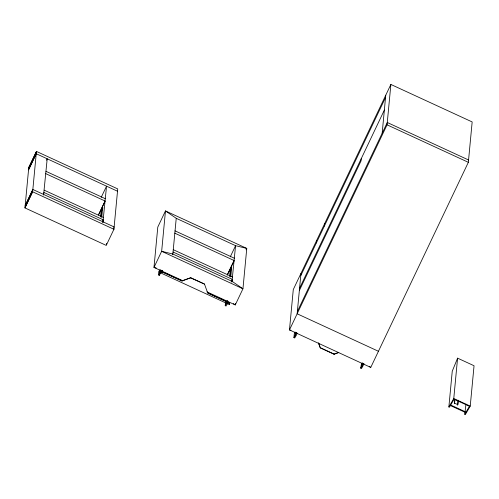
<?xml version="1.0" encoding="UTF-8"?>
<svg xmlns="http://www.w3.org/2000/svg" width="499" height="499" viewBox="0 0 499 499"><rect width="100%" height="100%" fill="white"/><g stroke="black" fill="none" stroke-linecap="round" stroke-linejoin="round"><path stroke-width="0.75" d="M24.95 207.921L28.767 167.552L36.446 151.415L117.733 188.909L113.915 229.278L106.243 245.414L24.95 207.921L32.628 191.791L36.446 151.415M43.631 194.392L43.756 193.038M100.549 216.984L101.185 210.266L102.719 207.041L101.734 217.489M101.166 216.491L101.734 210.522L102.962 207.94M106.505 244.76L106.636 243.369M113.672 229.702L113.872 227.613M161.844 270.52L159.343 275.323L158.52 274.943L159.393 270.034M227.114 300.342L226.97 301.889L229.715 303.155L229.272 304.54L159.025 272.142L159.468 270.757L162.212 272.024L162.356 270.477M159.025 272.142L159.468 270.757M159.343 275.323L159.48 273.882M161.901 272.055L162.044 270.508M159.412 271.337L162.156 272.604L162.431 271.893L181.91 280.875L190.761 277.743L204.484 284.074L207.69 292.944L227.17 301.932L207.69 292.944M162.156 272.604L162.431 271.893M172.598 254.577L172.729 253.224M206.998 291.884L235.272 304.926L242.951 288.79L232.191 281.405L172.854 254.041L176.234 218.306L165.475 210.927L157.796 227.057L153.979 267.433L182.965 280.8M162.412 272.067L181.91 280.875M181.892 281.049L190.761 277.743M204.484 284.074L190.743 277.918M228.224 301.907L226.041 306.037L225.217 305.656L225.486 302.774M229.584 276.496L230.214 269.778L231.754 266.547L230.763 277.001M230.201 276.003L230.763 270.028L231.686 268.094M229.272 304.54L229.715 303.155M232.129 279.914L231.935 281.941L235.572 245.676L176.234 218.306M235.416 303.398L235.272 304.926L233.376 303.623M293.923 337.605L296.431 332.808L297.254 333.189L294.747 337.985L293.923 337.605L294.267 334.006L295.065 332.047M300.966 273.415L297.148 313.784L378.442 351.277M316.347 242.938L316.572 240.618M324.387 226.053L324.606 223.733M338.784 352.525L334.018 354.215L320.302 347.884L318.705 343.362M334.018 354.215L338.122 352.593M361.295 158.539L361.076 160.859L299.338 290.605M382.165 133.258L385.758 95.203M364.033 363.727L361.532 368.524L360.708 368.143L361.582 363.235M290.967 330.288L289.47 329.92L387.062 124.825L390.879 84.45L472.166 121.937L468.349 162.312L370.763 367.414L289.47 329.92L293.287 289.545L390.879 84.45M464.787 414.301L469.44 406.286L454.071 399.2L449.418 407.209L448.869 406.959L452.25 371.231L457.589 358.151L474.05 365.742L470.233 406.117L465.336 414.55L464.787 414.301L465.947 404.153M448.869 406.959L453.772 398.526L457.589 358.151M454.333 403.722L454.614 400.734M454.938 399.456L454.589 403.186L457.882 404.701L458.307 400.223M457.627 405.244L458.045 400.766M28.549 169.872L36.221 153.736L117.515 191.229M46.532 160.204L47.199 158.801L43.569 195.065M25.168 205.6L32.847 189.47L114.14 226.958M101.197 197.392L106.537 186.164L102.906 222.435L103.1 220.402L103.649 220.658M98.702 214.464L104.89 201.459M98.459 215.069L105.133 201.041L45.783 173.664M102.351 221.968L103.355 219.866L43.999 192.489M159.724 270.888L160.335 269.597M158.52 274.943L161.021 270.146M230.232 256.898L235.572 245.676L246.768 248.415L242.951 288.79L161.657 251.296L165.475 210.927L246.768 248.415L246.101 249.818M227.407 274.662L233.919 260.971M227.157 275.28L234.162 260.547L174.812 233.176M231.149 281.966L232.384 279.378L173.034 252.001M227.188 301.758L226.914 302.469L229.659 303.735M225.217 305.656L227.719 300.86M300.747 275.735L385.54 97.523M299.562 288.285L384.355 110.079M297.367 311.463L387.28 122.498L468.573 159.992M295.745 332.259L295.059 334.293L296.163 332.396M362.524 362.798L361.837 364.831L362.573 363.565M360.708 368.143L363.21 363.347M172.854 254.041L161.657 251.296L153.979 267.433L156.218 267.982M387.062 124.825L468.349 162.312M46.002 171.344L105.351 198.714M175.03 230.856L234.387 258.226M101.185 210.266L101.734 210.522M230.214 269.778L230.763 270.028M44.218 190.169L103.574 217.545M173.253 249.681L232.603 277.051M32.628 191.791L113.915 229.278M453.772 398.526L470.233 406.117M450.566 404.963L465.236 411.731M450.31 405.5L464.981 412.268M226.44 303.548L227.263 303.928M361.931 366.035L362.754 366.416M159.742 272.834L160.566 273.215M295.152 335.496L295.976 335.877M320.314 347.709L334.037 354.041M369.497 366.54L370.763 367.414M318.418 342.813L320.302 347.884M25.412 205.183L25.218 207.272L32.385 192.209L32.578 190.119L25.412 205.183M29.011 167.128L28.811 169.217L35.978 154.16L36.178 152.07L29.011 167.128"/></g></svg>
